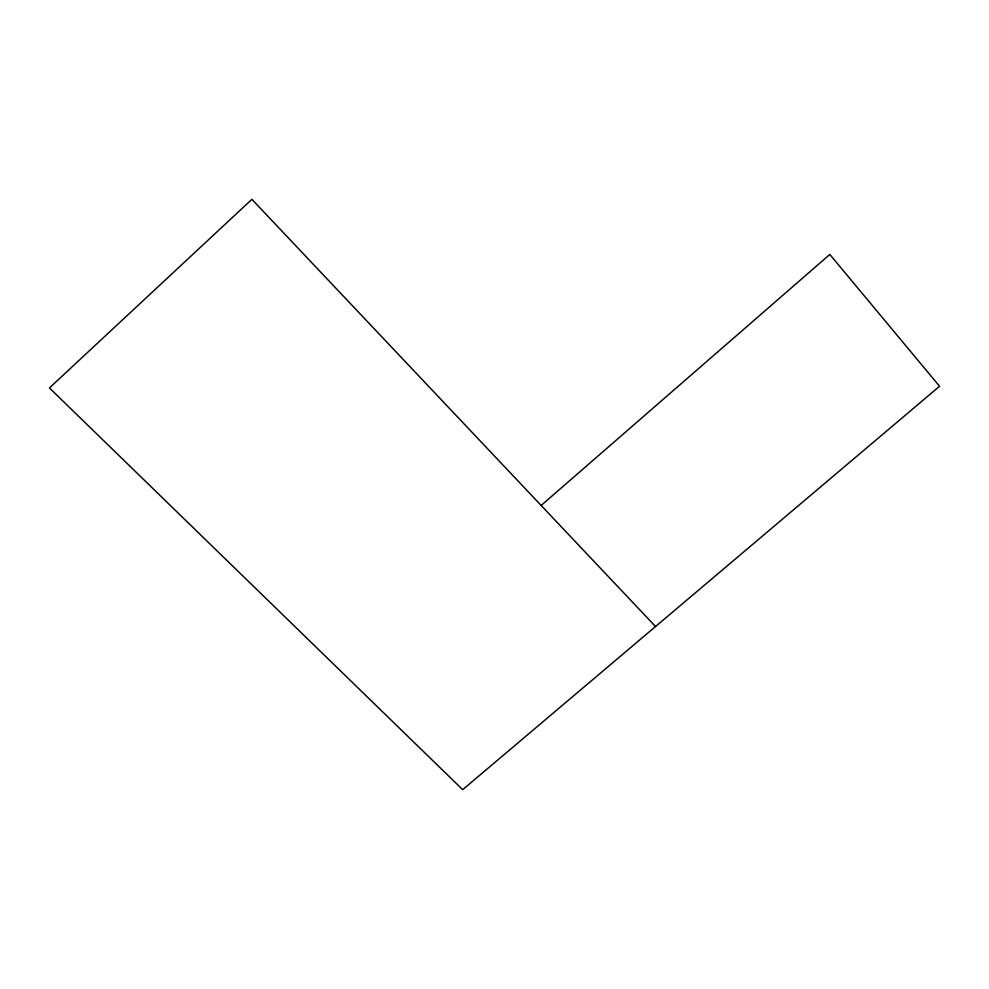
<?xml version="1.0" encoding="UTF-8"?>
<svg xmlns="http://www.w3.org/2000/svg" width="989" height="989" viewBox="0 0 989 989"><rect width="100%" height="100%" fill="white"/><g stroke="black" fill="none" stroke-linecap="round" stroke-linejoin="round"><path stroke-width="1.48" d="M541.144 505.453L829.82 254.445L939.55 386.266L462.691 789.667L49.45 387.948L251.898 199.333L655.546 626.519"/></g></svg>
